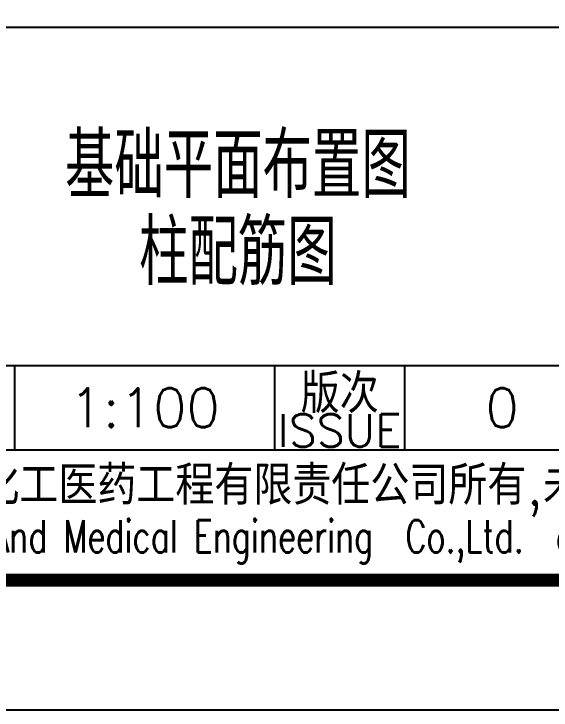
# Model space of a CAD drawing. Extents: x -25044 to 4269, y -48463 to -12228.
# Drawn here: x -12842.4 to -12801.1, y -24537.6 to -24484 of the extents above; entities that cross this region are included whole.
import ezdxf
from ezdxf.enums import TextEntityAlignment as Align

# ---------------------------------------------------------------- set-up
doc = ezdxf.new("R2010")
doc.units = 0
doc.header["$LTSCALE"] = 2000
doc.header["$MEASUREMENT"] = 0
doc.layers.get('0').update_dxf_attribs({"linetype": 'CONTINUOUS'})
doc.layers.add('PUB_TEXT', color=7, linetype='CONTINUOUS')
doc.styles.add('ECEC_TQ', font='txt_l.shx', dxfattribs={"bigfont": 'hztxt_l.shx'})
doc.styles.add('TS', font='tssdeng.shx', dxfattribs={"width": 0.8, "height": 2.5, "bigfont": 'tssdchn.shx'})

msp = doc.modelspace()

# ---------------------------------------------------------------- linework, layer by layer
for p, q in [((-12907.322, -24485.063), (-12797.322, -24485.063)), ((-12852.322, -24511.063), (-12727.322, -24511.063)), ((-12842.322, -24517.563), (-12842.322, -24511.063)), ((-12822.322, -24517.563), (-12822.322, -24511.063)), ((-12812.322, -24517.563), (-12812.322, -24511.063)), ((-12907.322, -24517.563), (-12727.322, -24517.563)), ((-12907.322, -24527.563), (-12727.322, -24527.563)), ((-12717.322, -24537.563), (-13558.322, -24537.563))]:
    msp.add_line(p, q)
at = {"color": 0, "const_width": 1}
msp.add_lwpolyline([(-12727.322, -24527.563), (-13533.322, -24527.563), (-13533.322, -23953.563), (-12727.322, -23953.563)], close=True, dxfattribs=at)

# ---------------------------------------------------------------- texts
at = {"style": 'ECEC_TQ'}
for s, height, p in [('版次', 3, (-12817.322, -24513.063)), ('ISSUE', 2.5, (-12817.322, -24516.063)), ('本文件专有权属安徽华东化工医药工程有限责任公司所有,未经许可不得复制或转让给第三方', 3, (-12817.322, -24520.563))]:
    msp.add_text(s, height=height, dxfattribs=at).set_placement(p, align=Align.MIDDLE)
at = {"style": 'ECEC_TQ', "width": 0.72}
msp.add_text('The proprietary right of this document belongs to Anhui Huadong Chemical And Medical Engineering  Co.,Ltd.  and any replication or transfer to the 3rd. side is forbidden without its permission. ', height=2.5, dxfattribs=at).set_placement((-12817.322, -24524.563), align=Align.MIDDLE)
at = {"style": 'ECEC_TQ'}
for tag, text, p in [('1:100', '1:100', (-12832.322, -24514.313)), ('0', '0', (-12804.822, -24514.313))]:
    msp.add_attdef(tag, text=text, height=3, dxfattribs=at).set_placement(p, align=Align.MIDDLE)
at = {"layer": 'PUB_TEXT', "style": 'TS', "width": 0.8}
for s, p in [('基础平面布置图', (-12825.156, -24495.424)), ('柱配筋图', (-12825.156, -24502.116))]:
    msp.add_text(s, height=5, dxfattribs=at).set_placement(p, align=Align.MIDDLE)

doc.saveas('drawing.dxf')
